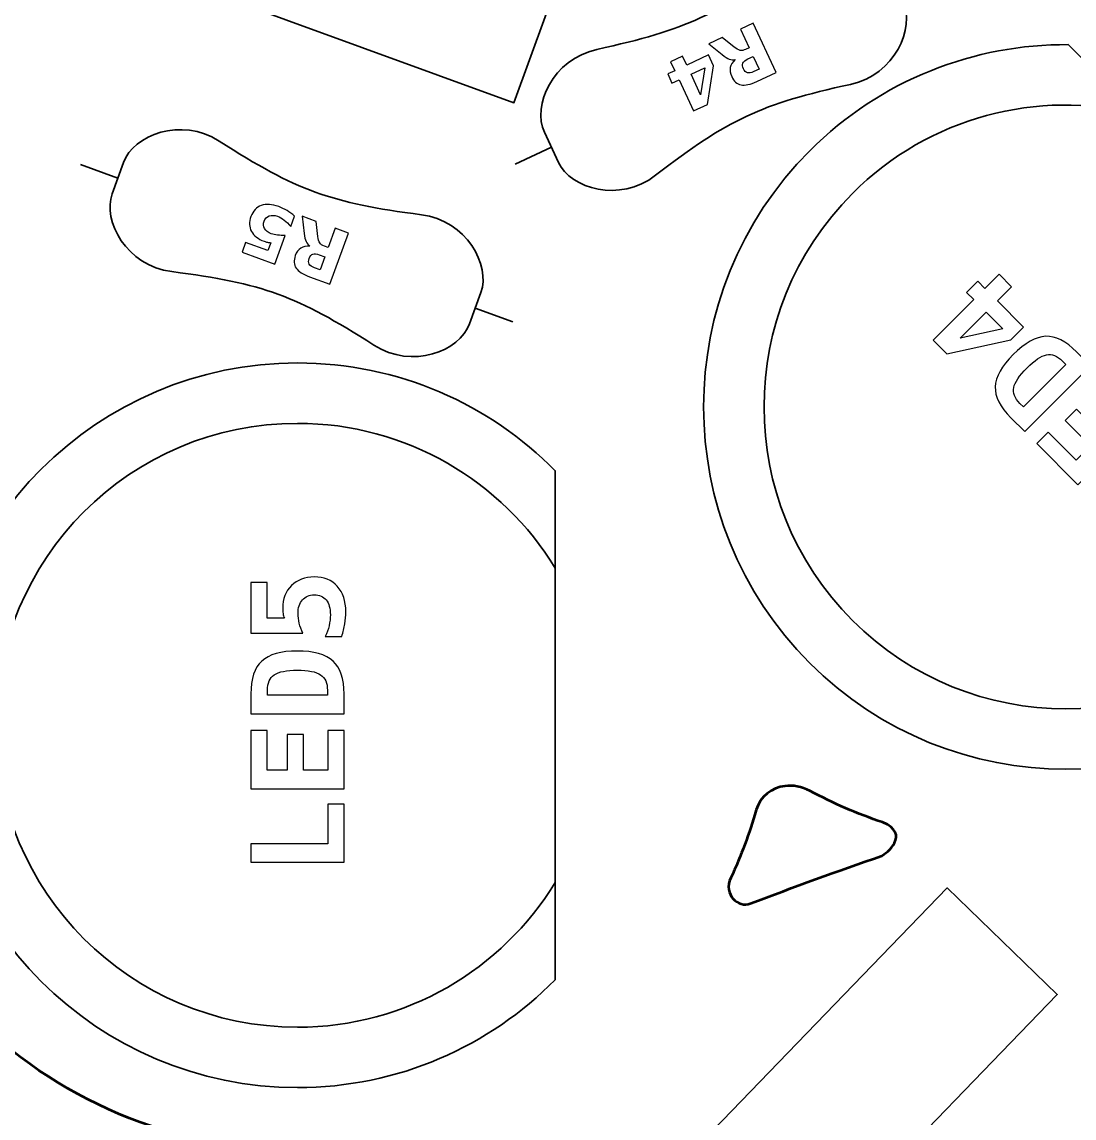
# Model space of a CAD drawing. Header units: centimetres. Extents: x -13.28 to -7.97, y -19.71 to -10.
# Drawn here: x -10.984 to -9.241, y -14.939 to -13.124 of the extents above; entities that cross this region are included whole.
import ezdxf

# ---------------------------------------------------------------- set-up
doc = ezdxf.new("R2010")
doc.units = ezdxf.units.CM
doc.header["$MEASUREMENT"] = 0
doc.layers.add('Layer 1', color=7, linetype='Continuous')

msp = doc.modelspace()

# ---------------------------------------------------------------- linework, layer by layer
at = {"layer": 'Layer 1', "color": 250, "lineweight": 53}
for points, knots in [([(-7.98516, -18.67627), (-7.98558, -18.14512), (-8.54242, -17.47947), (-9.25899, -17.74809), (-9.25899, -17.74809), (-9.33974, -17.74752), (-9.32433, -17.67658), (-9.29427, -17.64486), (-9.29427, -17.64486), (-8.42541, -16.74059), (-7.97135, -15.35802), (-7.98776, -14.15099), (-7.98776, -14.15099), (-8.21184, -14.17868), (-8.42831, -14.21438), (-8.63669, -14.25682), (-8.63669, -14.25682), (-8.67638, -14.26289), (-8.71688, -14.23848), (-8.68601, -14.18337), (-8.68601, -14.18337), (-8.5854, -14.05164), (-8.52574, -13.88669), (-8.52574, -13.70822), (-8.52574, -13.70822), (-8.52574, -13.57853), (-8.55718, -13.45672), (-8.61313, -13.34923), (-8.61313, -13.34923), (-8.64537, -13.2889), (-8.60484, -13.25401), (-8.56903, -13.24258), (-8.56903, -13.24258), (-8.25192, -13.14282), (-8.02222, -12.84641), (-8.02222, -12.49653), (-8.02222, -12.49653), (-8.02222, -12.14954), (-8.24821, -11.85574), (-8.56102, -11.7539), (-8.56102, -11.7539), (-8.60304, -11.74053), (-8.63764, -11.69188), (-8.60872, -11.63663), (-8.60872, -11.63663), (-8.55566, -11.53119), (-8.52574, -11.41269), (-8.52574, -11.28647), (-8.52574, -11.28647), (-8.52574, -10.85484), (-8.87549, -10.50334), (-9.30708, -10.50334), (-9.30708, -10.50334), (-9.32637, -10.50609), (-9.35491, -10.47712), (-9.33272, -10.43359), (-9.33272, -10.43359), (-9.31769, -10.39708), (-9.30887, -10.35711), (-9.30887, -10.31534), (-9.30887, -10.31534), (-9.30887, -10.14174), (-9.45097, -10.00144), (-9.62458, -10.00144), (-9.62458, -10.00144), (-9.74985, -10.00144), (-9.8572, -10.0746), (-9.90778, -10.18044), (-9.90778, -10.18044), (-9.92168, -10.21311), (-9.96716, -10.22842), (-10.00219, -10.19727), (-10.00219, -10.19727), (-10.13984, -10.07545), (-10.3205, -10.00144), (-10.51894, -10.00144), (-10.51894, -10.00144), (-10.88149, -10.00144), (-11.18562, -10.24715), (-11.27381, -10.58172), (-11.27381, -10.58172), (-11.28305, -10.60723), (-11.29519, -10.62928), (-11.34356, -10.60638), (-11.34356, -10.60638), (-11.45764, -10.54094), (-11.58884, -10.50334), (-11.72981, -10.50334), (-11.72981, -10.50334), (-12.16144, -10.50334), (-12.51213, -10.85484), (-12.51213, -11.28647), (-12.51213, -11.28647), (-12.51213, -11.41326), (-12.48278, -11.53256), (-12.42916, -11.63826), (-12.42916, -11.63826), (-12.39928, -11.69368), (-12.41141, -11.72797), (-12.4566, -11.74769), (-12.4566, -11.74769), (-12.77933, -11.84361), (-13.01484, -12.14238), (-13.01484, -12.49653), (-13.01484, -12.49653), (-13.01484, -12.8504), (-12.78017, -13.15079), (-12.45742, -13.24699), (-12.45742, -13.24699), (-12.41417, -13.26103), (-12.39388, -13.28587), (-12.41431, -13.32997), (-12.41431, -13.32997), (-12.47657, -13.44212), (-12.51213, -13.57056), (-12.51213, -13.70822), (-12.51213, -13.70822), (-12.51213, -13.93353), (-12.41621, -14.13705), (-12.26339, -14.27996), (-12.26339, -14.27996), (-12.22081, -14.31799), (-12.2218, -14.39077), (-12.23735, -14.41363), (-12.23735, -14.41363), (-13.28288, -16.47435), (-13.077, -17.4974), (-12.50388, -18.36118), (-12.50388, -18.36118), (-12.48648, -18.38171), (-12.45495, -18.50917), (-12.58255, -18.45502), (-12.58255, -18.45502), (-12.74006, -18.3966), (-13.06102, -18.34079), (-13.00299, -19.02733), (-13.00299, -19.02733), (-12.97558, -19.35213), (-12.77135, -19.30817), (-12.58008, -19.25924), (-12.58008, -19.25924), (-12.54547, -19.24284), (-12.48581, -19.31354), (-12.52233, -19.34934), (-12.52233, -19.34934), (-12.60241, -19.47793), (-12.87743, -19.49628), (-12.95462, -19.52961), (-12.95462, -19.52961), (-13.03177, -19.56281), (-13.00673, -19.6987), (-12.80966, -19.69856), (-12.80966, -19.69856), (-12.80966, -19.69856), (-9.46597, -19.6969), (-9.46597, -19.6969), (-9.46597, -19.6969), (-8.56328, -19.71164), (-7.98337, -19.45642), (-7.98516, -18.67805)], [0, 0, 0, 0, 0.025, 0.025, 0.025, 0.025, 0.05, 0.05, 0.05, 0.05, 0.075, 0.075, 0.075, 0.075, 0.1, 0.1, 0.1, 0.1, 0.125, 0.125, 0.125, 0.125, 0.15, 0.15, 0.15, 0.15, 0.175, 0.175, 0.175, 0.175, 0.2, 0.2, 0.2, 0.2, 0.225, 0.225, 0.225, 0.225, 0.25, 0.25, 0.25, 0.25, 0.275, 0.275, 0.275, 0.275, 0.3, 0.3, 0.3, 0.3, 0.325, 0.325, 0.325, 0.325, 0.35, 0.35, 0.35, 0.35, 0.375, 0.375, 0.375, 0.375, 0.4, 0.4, 0.4, 0.4, 0.425, 0.425, 0.425, 0.425, 0.45, 0.45, 0.45, 0.45, 0.475, 0.475, 0.475, 0.475, 0.5, 0.5, 0.5, 0.5, 0.525, 0.525, 0.525, 0.525, 0.55, 0.55, 0.55, 0.55, 0.575, 0.575, 0.575, 0.575, 0.6, 0.6, 0.6, 0.6, 0.625, 0.625, 0.625, 0.625, 0.65, 0.65, 0.65, 0.65, 0.675, 0.675, 0.675, 0.675, 0.7, 0.7, 0.7, 0.7, 0.725, 0.725, 0.725, 0.725, 0.75, 0.75, 0.75, 0.75, 0.775, 0.775, 0.775, 0.775, 0.8, 0.8, 0.8, 0.8, 0.825, 0.825, 0.825, 0.825, 0.85, 0.85, 0.85, 0.85, 0.875, 0.875, 0.875, 0.875, 0.9, 0.9, 0.9, 0.9, 0.925, 0.925, 0.925, 0.925, 0.95, 0.95, 0.95, 0.95, 0.975, 0.975, 0.975, 0.975, 1, 1, 1, 1]), ([(-9.71997, -14.38911), (-9.7066, -14.38745), (-9.69224, -14.39006), (-9.67848, -14.39712), (-9.67848, -14.39712), (-9.64017, -14.41779), (-9.59992, -14.43515), (-9.55818, -14.44919), (-9.55818, -14.44919), (-9.51006, -14.46919), (-9.55278, -14.50115), (-9.55913, -14.50472), (-9.55913, -14.50472), (-9.63329, -14.53008), (-9.70589, -14.55654), (-9.77729, -14.58385), (-9.77729, -14.58385), (-9.79631, -14.59139), (-9.82315, -14.56896), (-9.80954, -14.54112), (-9.80954, -14.54112), (-9.79271, -14.505), (-9.77867, -14.46739), (-9.76749, -14.4288), (-9.76749, -14.4288), (-9.76046, -14.40594), (-9.74201, -14.39186), (-9.71997, -14.38911)], [0, 0, 0, 0, 0.1428571, 0.1428571, 0.1428571, 0.1428571, 0.2857143, 0.2857143, 0.2857143, 0.2857143, 0.4285714, 0.4285714, 0.4285714, 0.4285714, 0.5714286, 0.5714286, 0.5714286, 0.5714286, 0.7142857, 0.7142857, 0.7142857, 0.7142857, 0.8571429, 0.8571429, 0.8571429, 0.8571429, 1, 1, 1, 1]), ([(-11.2041, -14.58646), (-11.10818, -14.76228), (-10.94682, -14.89704), (-10.75251, -14.95797), (-10.75251, -14.95797), (-10.69437, -14.98196), (-10.72302, -15.03335), (-10.74108, -15.04986), (-10.74108, -15.04986), (-11.76191, -15.67026), (-12.32142, -16.49558), (-12.33133, -17.23987), (-12.33133, -17.23987), (-12.32763, -17.26482), (-12.35987, -17.30517), (-12.38203, -17.23987), (-12.38203, -17.23987), (-12.50236, -16.52977), (-12.24561, -15.64811), (-11.30002, -14.58011), (-11.30002, -14.58011), (-11.2675, -14.54275), (-11.21472, -14.571), (-11.2041, -14.58646)], [0, 0, 0, 0, 0.1666667, 0.1666667, 0.1666667, 0.1666667, 0.3333333, 0.3333333, 0.3333333, 0.3333333, 0.5, 0.5, 0.5, 0.5, 0.6666667, 0.6666667, 0.6666667, 0.6666667, 0.8333333, 0.8333333, 0.8333333, 0.8333333, 1, 1, 1, 1])]:
    msp.add_open_spline(points, degree=3, knots=knots, dxfattribs=at)
at = {"layer": 'Layer 1', "color": 7, "lineweight": 35}
for points, knots in [([(-11.29643, -12.84712), (-11.29643, -12.84712), (-10.886, -11.71949), (-10.886, -11.71949), (-10.886, -11.71949), (-10.886, -11.71949), (-9.75837, -12.12992), (-9.75837, -12.12992), (-9.75837, -12.12992), (-9.75837, -12.12992), (-10.1688, -13.25755), (-10.1688, -13.25755), (-10.1688, -13.25755), (-10.1688, -13.25755), (-11.29643, -12.84712), (-11.29643, -12.84712)], [0, 0, 0, 0, 0.25, 0.25, 0.25, 0.25, 0.5, 0.5, 0.5, 0.5, 0.75, 0.75, 0.75, 0.75, 1, 1, 1, 1]), ([(-9.93418, -13.37775), (-9.81396, -13.28488), (-9.75958, -13.25974), (-9.61119, -13.22713), (-9.61119, -13.22713), (-9.5377, -13.211), (-9.50385, -13.13364), (-9.52414, -13.09012), (-9.52414, -13.09012), (-9.52414, -13.09012), (-9.54747, -13.04009), (-9.54747, -13.04009), (-9.54747, -13.04009), (-9.56776, -12.99658), (-9.64889, -12.97274), (-9.70838, -13.01869), (-9.70838, -13.01869), (-9.82859, -13.11156), (-9.88298, -13.13675), (-10.03138, -13.16931), (-10.03138, -13.16931), (-10.1048, -13.18543), (-10.13873, -13.26276), (-10.11842, -13.30633), (-10.11842, -13.30633), (-10.11842, -13.30633), (-10.09509, -13.35635), (-10.09509, -13.35635), (-10.09509, -13.35635), (-10.07478, -13.39992), (-9.99372, -13.42374), (-9.93418, -13.37775)], [0, 0, 0, 0, 0.125, 0.125, 0.125, 0.125, 0.25, 0.25, 0.25, 0.25, 0.375, 0.375, 0.375, 0.375, 0.5, 0.5, 0.5, 0.5, 0.625, 0.625, 0.625, 0.625, 0.75, 0.75, 0.75, 0.75, 0.875, 0.875, 0.875, 0.875, 1, 1, 1, 1]), ([(-10.73563, -13.53718), (-10.58495, -13.55653), (-10.52872, -13.57719), (-10.40074, -13.65908), (-10.40074, -13.65908), (-10.33737, -13.69962), (-10.25873, -13.66887), (-10.2423, -13.62374), (-10.2423, -13.62374), (-10.2423, -13.62374), (-10.22342, -13.57187), (-10.22342, -13.57187), (-10.22342, -13.57187), (-10.207, -13.52675), (-10.24751, -13.45252), (-10.32208, -13.44296), (-10.32208, -13.44296), (-10.47274, -13.42362), (-10.52901, -13.40298), (-10.65697, -13.32106), (-10.65697, -13.32106), (-10.72028, -13.28055), (-10.79896, -13.31123), (-10.8154, -13.3564), (-10.8154, -13.3564), (-10.8154, -13.3564), (-10.83428, -13.40827), (-10.83428, -13.40827), (-10.83428, -13.40827), (-10.85072, -13.45344), (-10.81025, -13.5276), (-10.73563, -13.53718)], [0, 0, 0, 0, 0.125, 0.125, 0.125, 0.125, 0.25, 0.25, 0.25, 0.25, 0.375, 0.375, 0.375, 0.375, 0.5, 0.5, 0.5, 0.5, 0.625, 0.625, 0.625, 0.625, 0.75, 0.75, 0.75, 0.75, 0.875, 0.875, 0.875, 0.875, 1, 1, 1, 1]), ([(-10.86298, -16.01945), (-10.86298, -16.01945), (-9.45143, -14.55775), (-9.45143, -14.55775), (-9.45143, -14.55775), (-9.45143, -14.55775), (-9.26872, -14.73419), (-9.26872, -14.73419), (-9.26872, -14.73419), (-9.26872, -14.73419), (-10.68027, -16.19589), (-10.68027, -16.19589), (-10.68027, -16.19589), (-10.68027, -16.19589), (-10.86298, -16.01945), (-10.86298, -16.01945)], [0, 0, 0, 0, 0.25, 0.25, 0.25, 0.25, 0.5, 0.5, 0.5, 0.5, 0.75, 0.75, 0.75, 0.75, 1, 1, 1, 1])]:
    msp.add_open_spline(points, degree=3, knots=knots, dxfattribs=at)
at = {"layer": 'Layer 1', "color": 250, "lineweight": 35}
for points, knots in [([(-9.93418, -13.37775), (-9.81396, -13.28488), (-9.75958, -13.25974), (-9.61119, -13.22713), (-9.61119, -13.22713), (-9.5377, -13.211), (-9.50385, -13.13364), (-9.52414, -13.09012), (-9.52414, -13.09012), (-9.52414, -13.09012), (-9.54747, -13.04009), (-9.54747, -13.04009), (-9.54747, -13.04009), (-9.56776, -12.99658), (-9.64889, -12.97274), (-9.70838, -13.01869), (-9.70838, -13.01869), (-9.82859, -13.11156), (-9.88298, -13.13675), (-10.03138, -13.16931), (-10.03138, -13.16931), (-10.1048, -13.18543), (-10.13873, -13.26276), (-10.11842, -13.30633), (-10.11842, -13.30633), (-10.11842, -13.30633), (-10.09509, -13.35635), (-10.09509, -13.35635), (-10.09509, -13.35635), (-10.07478, -13.39992), (-9.99372, -13.42374), (-9.93418, -13.37775)], [0, 0, 0, 0, 0.125, 0.125, 0.125, 0.125, 0.25, 0.25, 0.25, 0.25, 0.375, 0.375, 0.375, 0.375, 0.5, 0.5, 0.5, 0.5, 0.625, 0.625, 0.625, 0.625, 0.75, 0.75, 0.75, 0.75, 0.875, 0.875, 0.875, 0.875, 1, 1, 1, 1]), ([(-9.67883, -14.18557), (-9.91313, -13.95127), (-9.91313, -13.57134), (-9.67883, -13.33704), (-9.67883, -13.33704), (-9.56068, -13.21889), (-9.4055, -13.16035), (-9.25064, -13.16136), (-9.25064, -13.16136), (-9.25064, -13.16136), (-8.65462, -13.75738), (-8.65462, -13.75738), (-8.65462, -13.75738), (-8.65361, -13.91224), (-8.71215, -14.06742), (-8.8303, -14.18557), (-8.8303, -14.18557), (-9.0646, -14.41987), (-9.44453, -14.41987), (-9.67883, -14.18557)], [0, 0, 0, 0, 0.2, 0.2, 0.2, 0.2, 0.4, 0.4, 0.4, 0.4, 0.6, 0.6, 0.6, 0.6, 0.8, 0.8, 0.8, 0.8, 1, 1, 1, 1]), ([(-9.60812, -14.11486), (-9.80336, -13.91961), (-9.80336, -13.603), (-9.60812, -13.40775), (-9.60812, -13.40775), (-9.48028, -13.27991), (-9.30041, -13.23578), (-9.13665, -13.27535), (-9.13665, -13.27535), (-9.13665, -13.27535), (-8.76861, -13.64339), (-8.76861, -13.64339), (-8.76861, -13.64339), (-8.72904, -13.80715), (-8.77317, -13.98702), (-8.90101, -14.11486), (-8.90101, -14.11486), (-9.09626, -14.3101), (-9.41287, -14.3101), (-9.60812, -14.11486)], [0, 0, 0, 0, 0.2, 0.2, 0.2, 0.2, 0.4, 0.4, 0.4, 0.4, 0.6, 0.6, 0.6, 0.6, 0.8, 0.8, 0.8, 0.8, 1, 1, 1, 1]), ([(-10.73563, -13.53718), (-10.58495, -13.55653), (-10.52872, -13.57719), (-10.40074, -13.65908), (-10.40074, -13.65908), (-10.33737, -13.69962), (-10.25873, -13.66887), (-10.2423, -13.62374), (-10.2423, -13.62374), (-10.2423, -13.62374), (-10.22342, -13.57187), (-10.22342, -13.57187), (-10.22342, -13.57187), (-10.207, -13.52675), (-10.24751, -13.45252), (-10.32208, -13.44296), (-10.32208, -13.44296), (-10.47274, -13.42362), (-10.52901, -13.40298), (-10.65697, -13.32106), (-10.65697, -13.32106), (-10.72028, -13.28055), (-10.79896, -13.31123), (-10.8154, -13.3564), (-10.8154, -13.3564), (-10.8154, -13.3564), (-10.83428, -13.40827), (-10.83428, -13.40827), (-10.83428, -13.40827), (-10.85072, -13.45344), (-10.81025, -13.5276), (-10.73563, -13.53718)], [0, 0, 0, 0, 0.125, 0.125, 0.125, 0.125, 0.25, 0.25, 0.25, 0.25, 0.375, 0.375, 0.375, 0.375, 0.5, 0.5, 0.5, 0.5, 0.625, 0.625, 0.625, 0.625, 0.75, 0.75, 0.75, 0.75, 0.875, 0.875, 0.875, 0.875, 1, 1, 1, 1]), ([(-11.12737, -14.28851), (-11.12737, -13.95716), (-10.85872, -13.68851), (-10.52737, -13.68851), (-10.52737, -13.68851), (-10.36028, -13.68851), (-10.20916, -13.75684), (-10.10037, -13.86706), (-10.10037, -13.86706), (-10.10037, -13.86706), (-10.10037, -14.70996), (-10.10037, -14.70996), (-10.10037, -14.70996), (-10.20916, -14.82018), (-10.36028, -14.88851), (-10.52737, -14.88851), (-10.52737, -14.88851), (-10.85872, -14.88851), (-11.12737, -14.61986), (-11.12737, -14.28851)], [0, 0, 0, 0, 0.2, 0.2, 0.2, 0.2, 0.4, 0.4, 0.4, 0.4, 0.6, 0.6, 0.6, 0.6, 0.8, 0.8, 0.8, 0.8, 1, 1, 1, 1]), ([(-11.02737, -14.28851), (-11.02737, -14.01239), (-10.80349, -13.78851), (-10.52737, -13.78851), (-10.52737, -13.78851), (-10.34658, -13.78851), (-10.18819, -13.88449), (-10.10037, -14.02827), (-10.10037, -14.02827), (-10.10037, -14.02827), (-10.10037, -14.54875), (-10.10037, -14.54875), (-10.10037, -14.54875), (-10.18819, -14.69253), (-10.34658, -14.78851), (-10.52737, -14.78851), (-10.52737, -14.78851), (-10.80349, -14.78851), (-11.02737, -14.56463), (-11.02737, -14.28851)], [0, 0, 0, 0, 0.2, 0.2, 0.2, 0.2, 0.4, 0.4, 0.4, 0.4, 0.6, 0.6, 0.6, 0.6, 0.8, 0.8, 0.8, 0.8, 1, 1, 1, 1])]:
    msp.add_open_spline(points, degree=3, knots=knots, dxfattribs=at)
at = {"layer": 'Layer 1', "color": 250}
for points, knots in [([(-9.77905, -13.16645), (-9.77905, -13.16645), (-9.79343, -13.13559), (-9.79343, -13.13559), (-9.79343, -13.13559), (-9.79343, -13.13559), (-9.7724, -13.12579), (-9.7724, -13.12579), (-9.7724, -13.12579), (-9.7724, -13.12579), (-9.73438, -13.20736), (-9.73438, -13.20736), (-9.73438, -13.20736), (-9.73438, -13.20736), (-9.76648, -13.22234), (-9.76648, -13.22234), (-9.76648, -13.22234), (-9.77723, -13.22734), (-9.78594, -13.22921), (-9.79264, -13.22794), (-9.79264, -13.22794), (-9.79933, -13.22666), (-9.80449, -13.22214), (-9.80813, -13.21433), (-9.80813, -13.21433), (-9.81064, -13.20894), (-9.81141, -13.20392), (-9.81041, -13.19923), (-9.81041, -13.19923), (-9.80943, -13.19456), (-9.8067, -13.19017), (-9.8022, -13.18611), (-9.8022, -13.18611), (-9.8054, -13.18678), (-9.80867, -13.18649), (-9.81202, -13.18526), (-9.81202, -13.18526), (-9.81538, -13.18401), (-9.8193, -13.18158), (-9.82384, -13.17795), (-9.82384, -13.17795), (-9.82384, -13.17795), (-9.84603, -13.16012), (-9.84603, -13.16012), (-9.84603, -13.16012), (-9.84603, -13.16012), (-9.82365, -13.14968), (-9.82365, -13.14968), (-9.82365, -13.14968), (-9.82365, -13.14968), (-9.80426, -13.1653), (-9.80426, -13.1653), (-9.80426, -13.1653), (-9.80035, -13.16845), (-9.79702, -13.1703), (-9.79426, -13.17084), (-9.79426, -13.17084), (-9.7915, -13.17137), (-9.78842, -13.17084), (-9.78501, -13.16923), (-9.78501, -13.16923), (-9.78501, -13.16923), (-9.77905, -13.16645), (-9.77905, -13.16645)], [0, 0, 0, 0, 0.0625, 0.0625, 0.0625, 0.0625, 0.125, 0.125, 0.125, 0.125, 0.1875, 0.1875, 0.1875, 0.1875, 0.25, 0.25, 0.25, 0.25, 0.3125, 0.3125, 0.3125, 0.3125, 0.375, 0.375, 0.375, 0.375, 0.4375, 0.4375, 0.4375, 0.4375, 0.5, 0.5, 0.5, 0.5, 0.5625, 0.5625, 0.5625, 0.5625, 0.625, 0.625, 0.625, 0.625, 0.6875, 0.6875, 0.6875, 0.6875, 0.75, 0.75, 0.75, 0.75, 0.8125, 0.8125, 0.8125, 0.8125, 0.875, 0.875, 0.875, 0.875, 0.9375, 0.9375, 0.9375, 0.9375, 1, 1, 1, 1]), ([(-9.84794, -13.26032), (-9.84794, -13.26032), (-9.87135, -13.27122), (-9.87135, -13.27122), (-9.87135, -13.27122), (-9.87135, -13.27122), (-9.89533, -13.21976), (-9.89533, -13.21976), (-9.89533, -13.21976), (-9.89533, -13.21976), (-9.90697, -13.22517), (-9.90697, -13.22517), (-9.90697, -13.22517), (-9.90697, -13.22517), (-9.91407, -13.20993), (-9.91407, -13.20993), (-9.91407, -13.20993), (-9.91407, -13.20993), (-9.90243, -13.20451), (-9.90243, -13.20451), (-9.90243, -13.20451), (-9.90243, -13.20451), (-9.90937, -13.18965), (-9.90937, -13.18965), (-9.90937, -13.18965), (-9.90937, -13.18965), (-9.88949, -13.1804), (-9.88949, -13.1804), (-9.88949, -13.1804), (-9.88949, -13.1804), (-9.88256, -13.19525), (-9.88256, -13.19525), (-9.88256, -13.19525), (-9.88256, -13.19525), (-9.84639, -13.17838), (-9.84639, -13.17838), (-9.84639, -13.17838), (-9.84639, -13.17838), (-9.83799, -13.19641), (-9.83799, -13.19641), (-9.83799, -13.19641), (-9.83799, -13.19641), (-9.84794, -13.26032), (-9.84794, -13.26032)], [0, 0, 0, 0, 0.0909091, 0.0909091, 0.0909091, 0.0909091, 0.1818182, 0.1818182, 0.1818182, 0.1818182, 0.2727273, 0.2727273, 0.2727273, 0.2727273, 0.3636364, 0.3636364, 0.3636364, 0.3636364, 0.4545455, 0.4545455, 0.4545455, 0.4545455, 0.5454545, 0.5454545, 0.5454545, 0.5454545, 0.6363636, 0.6363636, 0.6363636, 0.6363636, 0.7272727, 0.7272727, 0.7272727, 0.7272727, 0.8181818, 0.8181818, 0.8181818, 0.8181818, 0.9090909, 0.9090909, 0.9090909, 0.9090909, 1, 1, 1, 1]), ([(-9.78111, -13.18512), (-9.78553, -13.18717), (-9.78829, -13.18946), (-9.78945, -13.19198), (-9.78945, -13.19198), (-9.7906, -13.19452), (-9.79029, -13.19766), (-9.78854, -13.20142), (-9.78854, -13.20142), (-9.78681, -13.20513), (-9.78461, -13.20734), (-9.78196, -13.20806), (-9.78196, -13.20806), (-9.77931, -13.20876), (-9.77576, -13.2081), (-9.77136, -13.20605), (-9.77136, -13.20605), (-9.77136, -13.20605), (-9.76251, -13.20191), (-9.76251, -13.20191), (-9.76251, -13.20191), (-9.76251, -13.20191), (-9.77227, -13.18098), (-9.77227, -13.18098), (-9.77227, -13.18098), (-9.77227, -13.18098), (-9.78111, -13.18512), (-9.78111, -13.18512)], [0, 0, 0, 0, 0.1428571, 0.1428571, 0.1428571, 0.1428571, 0.2857143, 0.2857143, 0.2857143, 0.2857143, 0.4285714, 0.4285714, 0.4285714, 0.4285714, 0.5714286, 0.5714286, 0.5714286, 0.5714286, 0.7142857, 0.7142857, 0.7142857, 0.7142857, 0.8571429, 0.8571429, 0.8571429, 0.8571429, 1, 1, 1, 1]), ([(-9.85954, -13.24464), (-9.85954, -13.24464), (-9.8524, -13.19974), (-9.8524, -13.19974), (-9.8524, -13.19974), (-9.8524, -13.19974), (-9.87546, -13.2105), (-9.87546, -13.2105), (-9.87546, -13.2105), (-9.87546, -13.2105), (-9.85954, -13.24464), (-9.85954, -13.24464)], [0, 0, 0, 0, 0.3333333, 0.3333333, 0.3333333, 0.3333333, 0.6666667, 0.6666667, 0.6666667, 0.6666667, 1, 1, 1, 1]), ([(-10.56482, -13.52485), (-10.56482, -13.52485), (-10.61904, -13.50511), (-10.61904, -13.50511), (-10.61904, -13.50511), (-10.61904, -13.50511), (-10.6132, -13.48909), (-10.6132, -13.48909), (-10.6132, -13.48909), (-10.6132, -13.48909), (-10.57637, -13.50248), (-10.57637, -13.50248), (-10.57637, -13.50248), (-10.57637, -13.50248), (-10.57162, -13.4894), (-10.57162, -13.4894), (-10.57162, -13.4894), (-10.57343, -13.48925), (-10.57523, -13.48899), (-10.57701, -13.48863), (-10.57701, -13.48863), (-10.57877, -13.48826), (-10.58056, -13.48775), (-10.58238, -13.48709), (-10.58238, -13.48709), (-10.59269, -13.48332), (-10.59979, -13.47783), (-10.60363, -13.47058), (-10.60363, -13.47058), (-10.6075, -13.46334), (-10.60777, -13.45512), (-10.60441, -13.44592), (-10.60441, -13.44592), (-10.60109, -13.43678), (-10.59536, -13.43075), (-10.58724, -13.42785), (-10.58724, -13.42785), (-10.57908, -13.42497), (-10.56947, -13.42552), (-10.55837, -13.42957), (-10.55837, -13.42957), (-10.55357, -13.43132), (-10.549, -13.43351), (-10.54463, -13.43614), (-10.54463, -13.43614), (-10.54027, -13.43878), (-10.53609, -13.44188), (-10.53215, -13.44546), (-10.53215, -13.44546), (-10.53215, -13.44546), (-10.53839, -13.46262), (-10.53839, -13.46262), (-10.53839, -13.46262), (-10.54205, -13.4583), (-10.54568, -13.45472), (-10.54935, -13.4519), (-10.54935, -13.4519), (-10.55299, -13.44908), (-10.55665, -13.447), (-10.56032, -13.44567), (-10.56032, -13.44567), (-10.56561, -13.44373), (-10.57023, -13.44353), (-10.57421, -13.44501), (-10.57421, -13.44501), (-10.5782, -13.44647), (-10.58099, -13.44943), (-10.58261, -13.45384), (-10.58261, -13.45384), (-10.58423, -13.4583), (-10.58398, -13.46236), (-10.58186, -13.46603), (-10.58186, -13.46603), (-10.57976, -13.4697), (-10.57606, -13.4725), (-10.57077, -13.47444), (-10.57077, -13.47444), (-10.56765, -13.47556), (-10.56417, -13.47639), (-10.56032, -13.47687), (-10.56032, -13.47687), (-10.55646, -13.47735), (-10.55219, -13.47748), (-10.5475, -13.47728), (-10.5475, -13.47728), (-10.5475, -13.47728), (-10.56482, -13.52485), (-10.56482, -13.52485)], [0, 0, 0, 0, 0.0454545, 0.0454545, 0.0454545, 0.0454545, 0.0909091, 0.0909091, 0.0909091, 0.0909091, 0.1363636, 0.1363636, 0.1363636, 0.1363636, 0.1818182, 0.1818182, 0.1818182, 0.1818182, 0.2272727, 0.2272727, 0.2272727, 0.2272727, 0.2727273, 0.2727273, 0.2727273, 0.2727273, 0.3181818, 0.3181818, 0.3181818, 0.3181818, 0.3636364, 0.3636364, 0.3636364, 0.3636364, 0.4090909, 0.4090909, 0.4090909, 0.4090909, 0.4545455, 0.4545455, 0.4545455, 0.4545455, 0.5, 0.5, 0.5, 0.5, 0.5454545, 0.5454545, 0.5454545, 0.5454545, 0.5909091, 0.5909091, 0.5909091, 0.5909091, 0.6363636, 0.6363636, 0.6363636, 0.6363636, 0.6818182, 0.6818182, 0.6818182, 0.6818182, 0.7272727, 0.7272727, 0.7272727, 0.7272727, 0.7727273, 0.7727273, 0.7727273, 0.7727273, 0.8181818, 0.8181818, 0.8181818, 0.8181818, 0.8636364, 0.8636364, 0.8636364, 0.8636364, 0.9090909, 0.9090909, 0.9090909, 0.9090909, 0.9545455, 0.9545455, 0.9545455, 0.9545455, 1, 1, 1, 1]), ([(-10.47653, -13.49746), (-10.47653, -13.49746), (-10.46487, -13.46547), (-10.46487, -13.46547), (-10.46487, -13.46547), (-10.46487, -13.46547), (-10.44306, -13.47341), (-10.44306, -13.47341), (-10.44306, -13.47341), (-10.44306, -13.47341), (-10.47385, -13.55797), (-10.47385, -13.55797), (-10.47385, -13.55797), (-10.47385, -13.55797), (-10.50714, -13.54585), (-10.50714, -13.54585), (-10.50714, -13.54585), (-10.51828, -13.5418), (-10.52576, -13.53695), (-10.52959, -13.53131), (-10.52959, -13.53131), (-10.53342, -13.5257), (-10.53388, -13.51885), (-10.53093, -13.51076), (-10.53093, -13.51076), (-10.5289, -13.50517), (-10.52586, -13.50107), (-10.52187, -13.49847), (-10.52187, -13.49847), (-10.51786, -13.49586), (-10.51282, -13.49471), (-10.50677, -13.49498), (-10.50677, -13.49498), (-10.50951, -13.49323), (-10.51163, -13.49072), (-10.51311, -13.48745), (-10.51311, -13.48745), (-10.51459, -13.48419), (-10.51566, -13.47969), (-10.5163, -13.47395), (-10.5163, -13.47395), (-10.5163, -13.47395), (-10.51941, -13.44561), (-10.51941, -13.44561), (-10.51941, -13.44561), (-10.51941, -13.44561), (-10.49618, -13.45407), (-10.49618, -13.45407), (-10.49618, -13.45407), (-10.49618, -13.45407), (-10.49352, -13.47885), (-10.49352, -13.47885), (-10.49352, -13.47885), (-10.49298, -13.48382), (-10.49193, -13.48749), (-10.49037, -13.4898), (-10.49037, -13.4898), (-10.48879, -13.49212), (-10.48623, -13.49393), (-10.48269, -13.49523), (-10.48269, -13.49523), (-10.48269, -13.49523), (-10.47653, -13.49746), (-10.47653, -13.49746)], [0, 0, 0, 0, 0.0625, 0.0625, 0.0625, 0.0625, 0.125, 0.125, 0.125, 0.125, 0.1875, 0.1875, 0.1875, 0.1875, 0.25, 0.25, 0.25, 0.25, 0.3125, 0.3125, 0.3125, 0.3125, 0.375, 0.375, 0.375, 0.375, 0.4375, 0.4375, 0.4375, 0.4375, 0.5, 0.5, 0.5, 0.5, 0.5625, 0.5625, 0.5625, 0.5625, 0.625, 0.625, 0.625, 0.625, 0.6875, 0.6875, 0.6875, 0.6875, 0.75, 0.75, 0.75, 0.75, 0.8125, 0.8125, 0.8125, 0.8125, 0.875, 0.875, 0.875, 0.875, 0.9375, 0.9375, 0.9375, 0.9375, 1, 1, 1, 1]), ([(-10.49117, -13.5092), (-10.49574, -13.50753), (-10.49932, -13.5072), (-10.50192, -13.50816), (-10.50192, -13.50816), (-10.50451, -13.50916), (-10.50652, -13.51159), (-10.50795, -13.51547), (-10.50795, -13.51547), (-10.50934, -13.51932), (-10.50934, -13.52242), (-10.50799, -13.52481), (-10.50799, -13.52481), (-10.50661, -13.52721), (-10.50362, -13.52922), (-10.49908, -13.53089), (-10.49908, -13.53089), (-10.49908, -13.53089), (-10.48989, -13.53422), (-10.48989, -13.53422), (-10.48989, -13.53422), (-10.48989, -13.53422), (-10.482, -13.51253), (-10.482, -13.51253), (-10.482, -13.51253), (-10.482, -13.51253), (-10.49117, -13.5092), (-10.49117, -13.5092)], [0, 0, 0, 0, 0.1428571, 0.1428571, 0.1428571, 0.1428571, 0.2857143, 0.2857143, 0.2857143, 0.2857143, 0.4285714, 0.4285714, 0.4285714, 0.4285714, 0.5714286, 0.5714286, 0.5714286, 0.5714286, 0.7142857, 0.7142857, 0.7142857, 0.7142857, 0.8571429, 0.8571429, 0.8571429, 0.8571429, 1, 1, 1, 1]), ([(-9.45162, -13.67336), (-9.45162, -13.67336), (-9.4742, -13.65078), (-9.4742, -13.65078), (-9.4742, -13.65078), (-9.4742, -13.65078), (-9.4071, -13.58368), (-9.4071, -13.58368), (-9.4071, -13.58368), (-9.4071, -13.58368), (-9.41909, -13.57169), (-9.41909, -13.57169), (-9.41909, -13.57169), (-9.41909, -13.57169), (-9.40061, -13.55321), (-9.40061, -13.55321), (-9.40061, -13.55321), (-9.40061, -13.55321), (-9.38861, -13.5652), (-9.38861, -13.5652), (-9.38861, -13.5652), (-9.38861, -13.5652), (-9.36508, -13.54167), (-9.36508, -13.54167), (-9.36508, -13.54167), (-9.36508, -13.54167), (-9.34441, -13.56234), (-9.34441, -13.56234), (-9.34441, -13.56234), (-9.34441, -13.56234), (-9.36794, -13.58588), (-9.36794, -13.58588), (-9.36794, -13.58588), (-9.36794, -13.58588), (-9.32466, -13.62916), (-9.32466, -13.62916), (-9.32466, -13.62916), (-9.32466, -13.62916), (-9.34557, -13.65007), (-9.34557, -13.65007), (-9.34557, -13.65007), (-9.34557, -13.65007), (-9.45162, -13.67336), (-9.45162, -13.67336)], [0, 0, 0, 0, 0.0909091, 0.0909091, 0.0909091, 0.0909091, 0.1818182, 0.1818182, 0.1818182, 0.1818182, 0.2727273, 0.2727273, 0.2727273, 0.2727273, 0.3636364, 0.3636364, 0.3636364, 0.3636364, 0.4545455, 0.4545455, 0.4545455, 0.4545455, 0.5454545, 0.5454545, 0.5454545, 0.5454545, 0.6363636, 0.6363636, 0.6363636, 0.6363636, 0.7272727, 0.7272727, 0.7272727, 0.7272727, 0.8181818, 0.8181818, 0.8181818, 0.8181818, 0.9090909, 0.9090909, 0.9090909, 0.9090909, 1, 1, 1, 1]), ([(-9.42954, -13.64747), (-9.42954, -13.64747), (-9.35887, -13.63191), (-9.35887, -13.63191), (-9.35887, -13.63191), (-9.35887, -13.63191), (-9.38642, -13.60436), (-9.38642, -13.60436), (-9.38642, -13.60436), (-9.38642, -13.60436), (-9.42954, -13.64747), (-9.42954, -13.64747)], [0, 0, 0, 0, 0.3333333, 0.3333333, 0.3333333, 0.3333333, 0.6666667, 0.6666667, 0.6666667, 0.6666667, 1, 1, 1, 1]), ([(-9.3227, -13.80228), (-9.3227, -13.80228), (-9.34581, -13.77917), (-9.34581, -13.77917), (-9.34581, -13.77917), (-9.36362, -13.76135), (-9.37223, -13.74424), (-9.37156, -13.72792), (-9.37156, -13.72792), (-9.37089, -13.71157), (-9.36094, -13.69376), (-9.34165, -13.67447), (-9.34165, -13.67447), (-9.32228, -13.6551), (-9.30442, -13.64508), (-9.28803, -13.64438), (-9.28803, -13.64438), (-9.27162, -13.64367), (-9.25451, -13.65224), (-9.2367, -13.67005), (-9.2367, -13.67005), (-9.2367, -13.67005), (-9.21359, -13.69316), (-9.21359, -13.69316), (-9.21359, -13.69316), (-9.21359, -13.69316), (-9.3227, -13.80228), (-9.3227, -13.80228)], [0, 0, 0, 0, 0.1428571, 0.1428571, 0.1428571, 0.1428571, 0.2857143, 0.2857143, 0.2857143, 0.2857143, 0.4285714, 0.4285714, 0.4285714, 0.4285714, 0.5714286, 0.5714286, 0.5714286, 0.5714286, 0.7142857, 0.7142857, 0.7142857, 0.7142857, 0.8571429, 0.8571429, 0.8571429, 0.8571429, 1, 1, 1, 1]), ([(-9.32482, -13.76128), (-9.32482, -13.76128), (-9.25458, -13.69105), (-9.25458, -13.69105), (-9.25458, -13.69105), (-9.25458, -13.69105), (-9.26043, -13.68519), (-9.26043, -13.68519), (-9.26043, -13.68519), (-9.26891, -13.67672), (-9.27762, -13.67334), (-9.28658, -13.67507), (-9.28658, -13.67507), (-9.29551, -13.67679), (-9.30637, -13.68406), (-9.31921, -13.6969), (-9.31921, -13.6969), (-9.33191, -13.7096), (-9.33914, -13.72043), (-9.34083, -13.72936), (-9.34083, -13.72936), (-9.34253, -13.73825), (-9.33914, -13.74696), (-9.33067, -13.75543), (-9.33067, -13.75543), (-9.33067, -13.75543), (-9.32482, -13.76128), (-9.32482, -13.76128)], [0, 0, 0, 0, 0.1428571, 0.1428571, 0.1428571, 0.1428571, 0.2857143, 0.2857143, 0.2857143, 0.2857143, 0.4285714, 0.4285714, 0.4285714, 0.4285714, 0.5714286, 0.5714286, 0.5714286, 0.5714286, 0.7142857, 0.7142857, 0.7142857, 0.7142857, 0.8571429, 0.8571429, 0.8571429, 0.8571429, 1, 1, 1, 1]), ([(-9.19372, -13.71303), (-9.19372, -13.71303), (-9.12573, -13.78102), (-9.12573, -13.78102), (-9.12573, -13.78102), (-9.12573, -13.78102), (-9.23485, -13.89013), (-9.23485, -13.89013), (-9.23485, -13.89013), (-9.23485, -13.89013), (-9.30283, -13.82215), (-9.30283, -13.82215), (-9.30283, -13.82215), (-9.30283, -13.82215), (-9.28381, -13.80313), (-9.28381, -13.80313), (-9.28381, -13.80313), (-9.28381, -13.80313), (-9.23739, -13.84956), (-9.23739, -13.84956), (-9.23739, -13.84956), (-9.23739, -13.84956), (-9.21386, -13.82602), (-9.21386, -13.82602), (-9.21386, -13.82602), (-9.21386, -13.82602), (-9.25591, -13.78397), (-9.25591, -13.78397), (-9.25591, -13.78397), (-9.25591, -13.78397), (-9.2369, -13.76496), (-9.2369, -13.76496), (-9.2369, -13.76496), (-9.2369, -13.76496), (-9.19485, -13.80701), (-9.19485, -13.80701), (-9.19485, -13.80701), (-9.19485, -13.80701), (-9.16631, -13.77847), (-9.16631, -13.77847), (-9.16631, -13.77847), (-9.16631, -13.77847), (-9.21273, -13.73205), (-9.21273, -13.73205), (-9.21273, -13.73205), (-9.21273, -13.73205), (-9.19372, -13.71303), (-9.19372, -13.71303)], [0, 0, 0, 0, 0.0833333, 0.0833333, 0.0833333, 0.0833333, 0.1666667, 0.1666667, 0.1666667, 0.1666667, 0.25, 0.25, 0.25, 0.25, 0.3333333, 0.3333333, 0.3333333, 0.3333333, 0.4166667, 0.4166667, 0.4166667, 0.4166667, 0.5, 0.5, 0.5, 0.5, 0.5833333, 0.5833333, 0.5833333, 0.5833333, 0.6666667, 0.6666667, 0.6666667, 0.6666667, 0.75, 0.75, 0.75, 0.75, 0.8333333, 0.8333333, 0.8333333, 0.8333333, 0.9166667, 0.9166667, 0.9166667, 0.9166667, 1, 1, 1, 1]), ([(-10.60452, -14.13611), (-10.60452, -14.13611), (-10.60452, -14.05229), (-10.60452, -14.05229), (-10.60452, -14.05229), (-10.60452, -14.05229), (-10.57764, -14.05229), (-10.57764, -14.05229), (-10.57764, -14.05229), (-10.57764, -14.05229), (-10.57764, -14.11141), (-10.57764, -14.11141), (-10.57764, -14.11141), (-10.57764, -14.11141), (-10.54902, -14.11141), (-10.54902, -14.11141), (-10.54902, -14.11141), (-10.54998, -14.10894), (-10.55068, -14.10626), (-10.55114, -14.10344), (-10.55114, -14.10344), (-10.5516, -14.10062), (-10.55181, -14.09762), (-10.55181, -14.09444), (-10.55181, -14.09444), (-10.55181, -14.07917), (-10.54698, -14.06675), (-10.53735, -14.05723), (-10.53735, -14.05723), (-10.52768, -14.04774), (-10.51516, -14.04297), (-10.49971, -14.04297), (-10.49971, -14.04297), (-10.48351, -14.04297), (-10.47074, -14.04812), (-10.46132, -14.05842), (-10.46132, -14.05842), (-10.4519, -14.06873), (-10.44721, -14.08277), (-10.44721, -14.10055), (-10.44721, -14.10055), (-10.44721, -14.10714), (-10.44778, -14.11385), (-10.44887, -14.12059), (-10.44887, -14.12059), (-10.44996, -14.12732), (-10.45162, -14.13424), (-10.45384, -14.14126), (-10.45384, -14.14126), (-10.45384, -14.14126), (-10.48133, -14.14126), (-10.48133, -14.14126), (-10.48133, -14.14126), (-10.4785, -14.13554), (-10.47639, -14.12965), (-10.47498, -14.12365), (-10.47498, -14.12365), (-10.47356, -14.11762), (-10.47286, -14.11155), (-10.47286, -14.10549), (-10.47286, -14.10549), (-10.47286, -14.09476), (-10.47515, -14.08658), (-10.47974, -14.081), (-10.47974, -14.081), (-10.48432, -14.07543), (-10.49096, -14.07264), (-10.49971, -14.07264), (-10.49971, -14.07264), (-10.50778, -14.07264), (-10.51424, -14.07543), (-10.51911, -14.08097), (-10.51911, -14.08097), (-10.52394, -14.08651), (-10.52638, -14.09391), (-10.52638, -14.10312), (-10.52638, -14.10312), (-10.52638, -14.10859), (-10.52571, -14.11402), (-10.52437, -14.11953), (-10.52437, -14.11953), (-10.52302, -14.125), (-10.52098, -14.13053), (-10.5183, -14.13611), (-10.5183, -14.13611), (-10.5183, -14.13611), (-10.60452, -14.13611), (-10.60452, -14.13611)], [0, 0, 0, 0, 0.0454545, 0.0454545, 0.0454545, 0.0454545, 0.0909091, 0.0909091, 0.0909091, 0.0909091, 0.1363636, 0.1363636, 0.1363636, 0.1363636, 0.1818182, 0.1818182, 0.1818182, 0.1818182, 0.2272727, 0.2272727, 0.2272727, 0.2272727, 0.2727273, 0.2727273, 0.2727273, 0.2727273, 0.3181818, 0.3181818, 0.3181818, 0.3181818, 0.3636364, 0.3636364, 0.3636364, 0.3636364, 0.4090909, 0.4090909, 0.4090909, 0.4090909, 0.4545455, 0.4545455, 0.4545455, 0.4545455, 0.5, 0.5, 0.5, 0.5, 0.5454545, 0.5454545, 0.5454545, 0.5454545, 0.5909091, 0.5909091, 0.5909091, 0.5909091, 0.6363636, 0.6363636, 0.6363636, 0.6363636, 0.6818182, 0.6818182, 0.6818182, 0.6818182, 0.7272727, 0.7272727, 0.7272727, 0.7272727, 0.7727273, 0.7727273, 0.7727273, 0.7727273, 0.8181818, 0.8181818, 0.8181818, 0.8181818, 0.8636364, 0.8636364, 0.8636364, 0.8636364, 0.9090909, 0.9090909, 0.9090909, 0.9090909, 0.9545455, 0.9545455, 0.9545455, 0.9545455, 1, 1, 1, 1]), ([(-10.60452, -14.26932), (-10.60452, -14.26932), (-10.60452, -14.23666), (-10.60452, -14.23666), (-10.60452, -14.23666), (-10.60452, -14.21147), (-10.59852, -14.1933), (-10.58649, -14.18222), (-10.58649, -14.18222), (-10.57446, -14.17111), (-10.55481, -14.16557), (-10.5275, -14.16557), (-10.5275, -14.16557), (-10.50016, -14.16557), (-10.48044, -14.17111), (-10.46834, -14.18222), (-10.46834, -14.18222), (-10.45624, -14.1933), (-10.45021, -14.21147), (-10.45021, -14.23666), (-10.45021, -14.23666), (-10.45021, -14.23666), (-10.45021, -14.26932), (-10.45021, -14.26932), (-10.45021, -14.26932), (-10.45021, -14.26932), (-10.60452, -14.26932), (-10.60452, -14.26932)], [0, 0, 0, 0, 0.1428571, 0.1428571, 0.1428571, 0.1428571, 0.2857143, 0.2857143, 0.2857143, 0.2857143, 0.4285714, 0.4285714, 0.4285714, 0.4285714, 0.5714286, 0.5714286, 0.5714286, 0.5714286, 0.7142857, 0.7142857, 0.7142857, 0.7142857, 0.8571429, 0.8571429, 0.8571429, 0.8571429, 1, 1, 1, 1]), ([(-10.57704, -14.23884), (-10.57704, -14.23884), (-10.47769, -14.23884), (-10.47769, -14.23884), (-10.47769, -14.23884), (-10.47769, -14.23884), (-10.47769, -14.23059), (-10.47769, -14.23059), (-10.47769, -14.23059), (-10.47769, -14.21859), (-10.48147, -14.21002), (-10.48902, -14.20494), (-10.48902, -14.20494), (-10.49657, -14.19983), (-10.50941, -14.19729), (-10.5275, -14.19729), (-10.5275, -14.19729), (-10.5455, -14.19729), (-10.55827, -14.19983), (-10.56578, -14.20494), (-10.56578, -14.20494), (-10.5733, -14.21002), (-10.57704, -14.21859), (-10.57704, -14.23059), (-10.57704, -14.23059), (-10.57704, -14.23059), (-10.57704, -14.23884), (-10.57704, -14.23884)], [0, 0, 0, 0, 0.1428571, 0.1428571, 0.1428571, 0.1428571, 0.2857143, 0.2857143, 0.2857143, 0.2857143, 0.4285714, 0.4285714, 0.4285714, 0.4285714, 0.5714286, 0.5714286, 0.5714286, 0.5714286, 0.7142857, 0.7142857, 0.7142857, 0.7142857, 0.8571429, 0.8571429, 0.8571429, 0.8571429, 1, 1, 1, 1]), ([(-10.45021, -14.29741), (-10.45021, -14.29741), (-10.45021, -14.39354), (-10.45021, -14.39354), (-10.45021, -14.39354), (-10.45021, -14.39354), (-10.60452, -14.39354), (-10.60452, -14.39354), (-10.60452, -14.39354), (-10.60452, -14.39354), (-10.60452, -14.29741), (-10.60452, -14.29741), (-10.60452, -14.29741), (-10.60452, -14.29741), (-10.57764, -14.29741), (-10.57764, -14.29741), (-10.57764, -14.29741), (-10.57764, -14.29741), (-10.57764, -14.36306), (-10.57764, -14.36306), (-10.57764, -14.36306), (-10.57764, -14.36306), (-10.54437, -14.36306), (-10.54437, -14.36306), (-10.54437, -14.36306), (-10.54437, -14.36306), (-10.54437, -14.30362), (-10.54437, -14.30362), (-10.54437, -14.30362), (-10.54437, -14.30362), (-10.51749, -14.30362), (-10.51749, -14.30362), (-10.51749, -14.30362), (-10.51749, -14.30362), (-10.51749, -14.36306), (-10.51749, -14.36306), (-10.51749, -14.36306), (-10.51749, -14.36306), (-10.47709, -14.36306), (-10.47709, -14.36306), (-10.47709, -14.36306), (-10.47709, -14.36306), (-10.47709, -14.29741), (-10.47709, -14.29741), (-10.47709, -14.29741), (-10.47709, -14.29741), (-10.45021, -14.29741), (-10.45021, -14.29741)], [0, 0, 0, 0, 0.0833333, 0.0833333, 0.0833333, 0.0833333, 0.1666667, 0.1666667, 0.1666667, 0.1666667, 0.25, 0.25, 0.25, 0.25, 0.3333333, 0.3333333, 0.3333333, 0.3333333, 0.4166667, 0.4166667, 0.4166667, 0.4166667, 0.5, 0.5, 0.5, 0.5, 0.5833333, 0.5833333, 0.5833333, 0.5833333, 0.6666667, 0.6666667, 0.6666667, 0.6666667, 0.75, 0.75, 0.75, 0.75, 0.8333333, 0.8333333, 0.8333333, 0.8333333, 0.9166667, 0.9166667, 0.9166667, 0.9166667, 1, 1, 1, 1]), ([(-10.45021, -14.51508), (-10.45021, -14.51508), (-10.60452, -14.51508), (-10.60452, -14.51508), (-10.60452, -14.51508), (-10.60452, -14.51508), (-10.60452, -14.4846), (-10.60452, -14.4846), (-10.60452, -14.4846), (-10.60452, -14.4846), (-10.47709, -14.4846), (-10.47709, -14.4846), (-10.47709, -14.4846), (-10.47709, -14.4846), (-10.47709, -14.41937), (-10.47709, -14.41937), (-10.47709, -14.41937), (-10.47709, -14.41937), (-10.45021, -14.41937), (-10.45021, -14.41937), (-10.45021, -14.41937), (-10.45021, -14.41937), (-10.45021, -14.51508), (-10.45021, -14.51508)], [0, 0, 0, 0, 0.1666667, 0.1666667, 0.1666667, 0.1666667, 0.3333333, 0.3333333, 0.3333333, 0.3333333, 0.5, 0.5, 0.5, 0.5, 0.6666667, 0.6666667, 0.6666667, 0.6666667, 0.8333333, 0.8333333, 0.8333333, 0.8333333, 1, 1, 1, 1])]:
    msp.add_open_spline(points, degree=3, knots=knots, dxfattribs=at)
at = {"layer": 'Layer 1', "color": 250, "lineweight": 35}
for points in [[(-10.10675, -13.33135), (-10.10675, -13.33135), (-10.16657, -13.35924), (-10.16657, -13.35924)], [(-10.82485, -13.38235), (-10.82485, -13.38235), (-10.88686, -13.35978), (-10.88686, -13.35978)], [(-10.23286, -13.59781), (-10.23286, -13.59781), (-10.17085, -13.62038), (-10.17085, -13.62038)]]:
    msp.add_open_spline(points, degree=3, dxfattribs=at)

doc.saveas('drawing.dxf')
